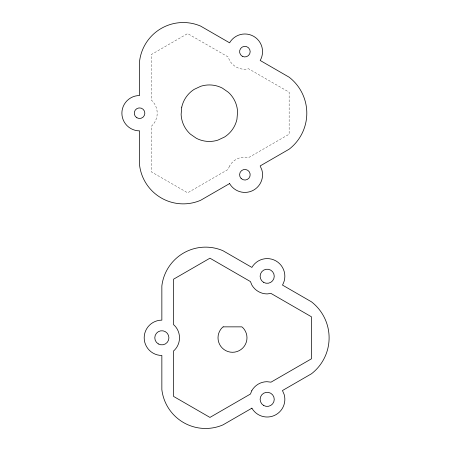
<?xml version="1.0" encoding="UTF-8"?>
<svg xmlns="http://www.w3.org/2000/svg" width="451" height="451" viewBox="0 0 451 451"><rect width="100%" height="100%" fill="white"/><g stroke="black" fill="none" stroke-linecap="round" stroke-linejoin="round"><path stroke-width="0.34" stroke-dasharray="2.25 1.69" d="M229.458 166.154L228.161 169.413L187.644 192.808L151.254 171.803L151.254 126.286L152.038 125.682A17.662 17.662 0 0 0 152.038 100.708L151.254 100.105L151.254 54.594L187.644 33.583L228.133 56.961L229.593 60.473A17.662 17.662 0 0 0 244.887 69.307L248.659 68.811L289.147 92.19L289.147 134.206L248.698 157.557L244.611 157.089A17.662 17.662 0 0 0 229.458 166.154"/><path stroke-width="0.68" d="M181.747 107.146L181.122 114.498A28.261 28.261 0 0 0 190.311 134.077L196.365 138.294A28.261 28.261 0 0 0 217.912 140.126L224.592 136.991A28.261 28.261 0 0 0 236.955 119.244L237.581 111.893A28.261 28.261 0 0 0 228.392 92.314L222.337 88.097A28.261 28.261 0 0 0 200.785 86.265L194.105 89.399A28.261 28.261 0 0 0 181.747 107.146M251.754 390.763L250.463 394.022L209.946 417.417L173.556 396.406L173.556 350.895L174.34 350.292A17.662 17.662 0 0 0 174.34 325.318L173.556 324.714L173.556 279.197L209.946 258.192L250.435 281.571L251.889 285.083A17.662 17.662 0 0 0 267.189 293.917L270.961 293.421L311.449 316.794L311.449 358.81L271 382.166L266.913 381.693A17.662 17.662 0 0 0 251.754 390.763M223.183 326.857L222.258 327.561A14.483 14.483 0 0 0 222.258 348.048A14.483 14.483 0 0 0 242.739 348.048A14.483 14.483 0 0 0 242.739 327.561L241.815 326.857L223.183 326.857M229.621 183.563L200.622 200.3A44.029 44.029 0 0 1 139.551 165.043L139.551 130.858A17.662 17.662 0 0 1 121.888 113.195A17.662 17.662 0 0 1 139.551 95.533L139.551 61.347A44.029 44.029 0 0 1 200.622 26.09L229.593 42.817A17.662 17.662 0 0 1 253.716 36.351A17.662 17.662 0 0 1 260.182 60.473L289.147 77.2A45.512 45.512 0 0 1 289.147 149.191L260.154 165.934L261.873 169.909A17.662 17.662 0 0 1 229.728 183.816L229.621 183.563M251.923 408.166L222.924 424.91A44.029 44.029 0 0 1 161.853 389.653L161.853 355.467A17.662 17.662 0 0 1 144.19 337.805A17.662 17.662 0 0 1 161.853 320.142L161.853 285.957A44.029 44.029 0 0 1 222.924 250.7L251.889 267.42A17.662 17.662 0 0 1 276.018 260.96A17.662 17.662 0 0 1 282.484 285.083L311.449 301.809A45.512 45.512 0 0 1 311.449 373.8L282.456 390.543L284.175 394.518A17.662 17.662 0 0 1 252.03 408.42L251.923 408.166M263.655 282.371A7.064 7.064 0 0 0 274.253 276.254A7.064 7.064 0 0 0 263.655 270.138A7.064 7.064 0 0 0 263.655 282.371M158.318 343.921A7.064 7.064 0 0 0 168.916 337.805A7.064 7.064 0 0 0 158.318 331.688A7.064 7.064 0 0 0 158.318 343.921M263.655 405.472A7.064 7.064 0 0 0 274.253 399.355A7.064 7.064 0 0 0 263.655 393.238A7.064 7.064 0 0 0 263.655 405.472M242.238 56.234A5.299 5.299 0 0 0 250.187 51.645A5.299 5.299 0 0 0 242.238 47.056A5.299 5.299 0 0 0 242.238 56.234M241.138 178.495A5.299 5.299 0 0 0 250.006 176.115A5.299 5.299 0 0 0 243.512 169.627A5.299 5.299 0 0 0 241.138 178.495M136.901 117.784A5.299 5.299 0 0 0 144.85 113.195A5.299 5.299 0 0 0 136.901 108.606A5.299 5.299 0 0 0 136.901 117.784"/></g></svg>
